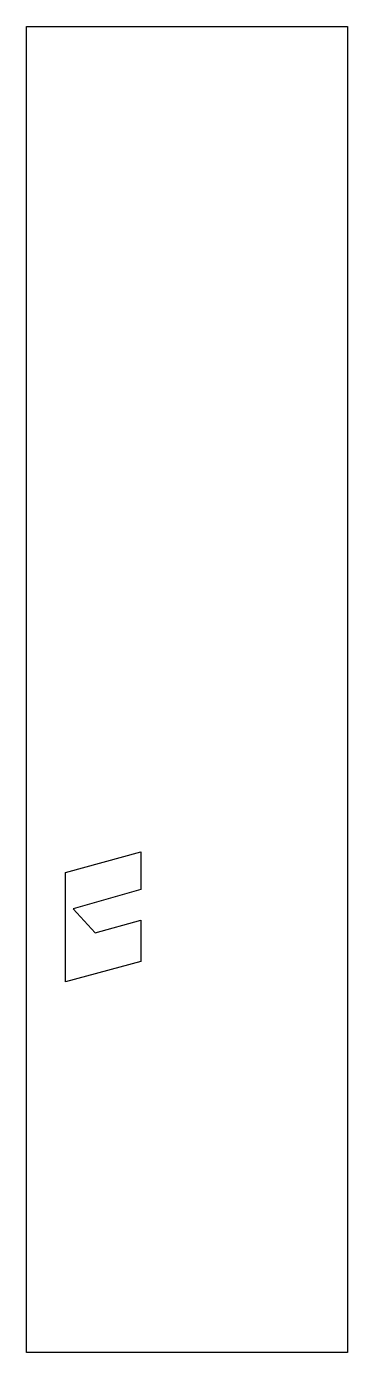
# Model space of a CAD drawing. Header units: millimetres. Extents: x 37 to 65, y 26 to 141.
import ezdxf

# ---------------------------------------------------------------- set-up
doc = ezdxf.new("R2010")
doc.units = ezdxf.units.MM
doc.layers.get('0').update_dxf_attribs({"linetype": 'CONTINUOUS'})

msp = doc.modelspace()

# ---------------------------------------------------------------- linework, layer by layer
for points in [[(65.06, 26.2), (37.4, 26.2), (37.4, 140.51), (65.06, 140.51)], [(40.75, 58.16), (40.75, 67.58), (47.25, 69.35), (47.25, 66.1), (41.41, 64.45), (43.3, 62.37), (47.25, 63.47), (47.25, 59.9)]]:
    msp.add_lwpolyline(points, close=True)

doc.saveas('drawing.dxf')
